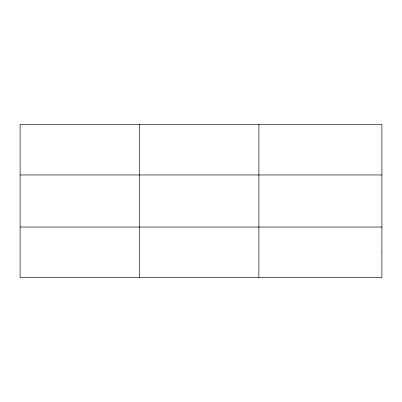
<?xml version="1.0" encoding="UTF-8"?>
<svg xmlns="http://www.w3.org/2000/svg" width="402" height="402" viewBox="0 0 402 402"><rect width="100%" height="100%" fill="white"/><g stroke="black" fill="none" stroke-linecap="round" stroke-linejoin="round"><path stroke-width="0.6" d="M139.494 124.409L139.494 277.591M258.888 124.409L258.888 277.591M20.1 174.96L381.9 174.96M20.1 227.04L381.9 227.04M381.9 252.315L381.9 277.591L20.1 277.591L20.1 124.409L381.9 124.409L381.9 252.315"/></g></svg>
